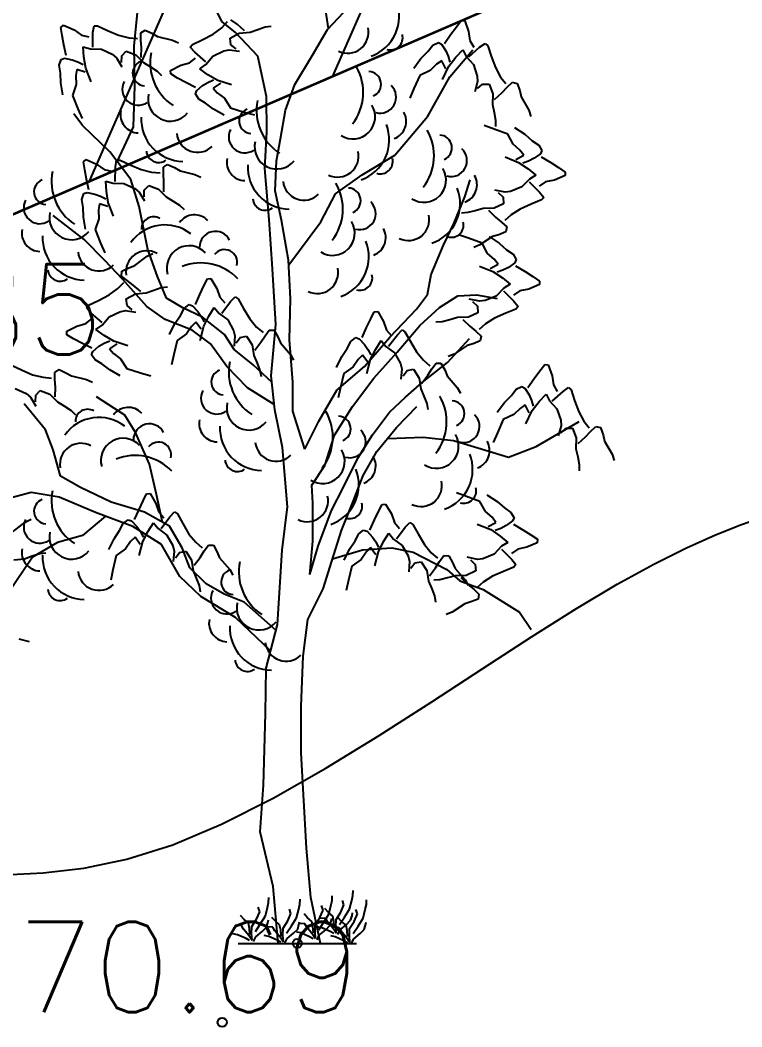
# Model space of a CAD drawing. Extents: x 524954 to 526204, y 9523489 to 9524010.
# Drawn here: x 525715.86 to 525723.84, y 9523615.47 to 9523626.61 of the extents above; entities that cross this region are included whole.
import ezdxf

# ---------------------------------------------------------------- set-up
doc = ezdxf.new("R2010")
doc.units = 0
doc.header["$PDMODE"] = 33
doc.header["$PDSIZE"] = 0.1
doc.linetypes.add('ACAD_ISO12W100', pattern=[21, 12, -3, 0, -3, 0, -3])
for name, color, linetype in [('Arbre', 34, 'ACAD_ISO12W100'), ('Bati', 6, 'Continuous'), ('Bati_H', 1, 'Continuous'), ('Cloture', 7, 'Continuous'), ('CN_01_00', 3, 'Continuous'), ('TopoAlt', 3, 'Continuous'), ('TOPOJIS', 7, 'Continuous')]:
    doc.layers.add(name, color=color, linetype=linetype)
doc.styles.add('Simplex 1.0', font='Simplex.shx', dxfattribs={"width": 0.99, "height": 1})

# ---------------------------------------------------------------- blocks, each defined once
blk = doc.blocks.new('TCPOINT M')
at = {"color": 0}
blk.add_point((0, 0), dxfattribs=at)
at = {"layer": 'TopoAlt', "style": 'Simplex 1.0', "width": 0.99}
blk.add_attdef('ALT', (0.15, 0.15), '', height=1, dxfattribs=at)
blk = doc.blocks.new('v088')
at = {"linetype": 'Continuous'}
for p, q in [((0.345, 10.122), (0.269, 10.614)), ((-1.806, 9.931), (-1.749, 10.491)), ((-0.835, 10.2), (-0.991, 10.52)), ((0.336, 10.112), (0.634, 10.429)), ((-2.616, 10.132), (-2.587, 10.158)), ((-2.587, 10.158), (-2.471, 10.107)), ((-2.261, 10.077), (-2.249, 10.151)), ((-2.249, 10.151), (-2.211, 10.152)), ((-2.211, 10.152), (-2.101, 10.101)), ((-0.836, 10.131), (-0.771, 10.198)), ((-0.683, 10.078), (-0.835, 10.2)), ((-0.666, 10.169), (-0.735, 10.218)), ((-0.583, 10.098), (-0.666, 10.169)), ((-0.438, 10.113), (-0.356, 10.14)), ((-0.356, 10.14), (-0.287, 10.149)), ((1.7, 10.058), (1.762, 10.142)), ((1.762, 10.142), (1.816, 10.212)), ((1.816, 10.212), (1.854, 10.208)), ((1.854, 10.208), (1.896, 10.089)), ((-2.603, 10.046), (-2.616, 10.132)), ((-2.583, 9.943), (-2.603, 10.046)), ((-2.471, 10.107), (-2.388, 10.049)), ((-2.388, 10.049), (-2.306, 10.03)), ((-2.264, 9.917), (-2.261, 10.077)), ((-2.101, 10.101), (-1.977, 10.047)), ((-1.977, 10.047), (-1.862, 10.018)), ((-1.731, 9.995), (-1.73, 10.074)), ((-1.73, 10.074), (-1.685, 10.105)), ((-1.685, 10.105), (-1.608, 10.069)), ((-1.608, 10.069), (-1.547, 10.033)), ((-1.547, 10.033), (-1.382, 9.994)), ((-1.051, 9.998), (-0.931, 10.06)), ((-0.931, 10.06), (-0.836, 10.131)), ((-0.743, 10.015), (-0.642, 10.071)), ((-0.435, 9.816), (-0.683, 10.078)), ((-0.642, 10.071), (-0.523, 10.083)), ((-0.523, 10.083), (-0.438, 10.113)), ((0.168, 9.829), (0.336, 10.112)), ((1.631, 9.958), (1.7, 10.058)), ((1.896, 10.089), (1.912, 9.989)), ((-2.558, 9.824), (-2.583, 9.943)), ((-2.368, 9.919), (-2.288, 9.897)), ((-2.362, 9.808), (-2.368, 9.919)), ((-1.862, 10.018), (-1.769, 10.01)), ((-1.797, 9.483), (-1.806, 9.931)), ((-1.725, 9.911), (-1.731, 9.995)), ((-1.382, 9.994), (-1.316, 9.963)), ((-1.184, 9.915), (-1.161, 9.945)), ((-1.134, 9.859), (-1.184, 9.915)), ((-1.161, 9.945), (-1.051, 9.998)), ((-0.734, 9.943), (-0.743, 10.015)), ((-0.677, 9.896), (-0.734, 9.943)), ((1.446, 9.869), (1.5, 9.939)), ((1.5, 9.939), (1.562, 9.969)), ((1.562, 9.969), (1.596, 9.95)), ((1.596, 9.95), (1.643, 9.877)), ((1.9, 9.808), (2.019, 9.915)), ((1.912, 9.989), (1.954, 9.915)), ((2.019, 9.915), (2.081, 9.958)), ((2.081, 9.958), (2.108, 9.931)), ((2.108, 9.931), (2.146, 9.815)), ((-2.342, 9.683), (-2.362, 9.808)), ((-2.288, 9.897), (-2.168, 9.895)), ((-2.168, 9.895), (-2.047, 9.839)), ((-2.047, 9.839), (-2, 9.799)), ((-1.944, 9.746), (-1.943, 9.82)), ((-1.943, 9.82), (-1.893, 9.873)), ((-1.893, 9.873), (-1.786, 9.83)), ((-1.786, 9.83), (-1.702, 9.745)), ((-1.728, 9.802), (-1.725, 9.911)), ((-1.012, 9.755), (-1.134, 9.859)), ((-1.011, 9.724), (-0.934, 9.816)), ((-0.934, 9.816), (-0.814, 9.874)), ((-0.814, 9.874), (-0.753, 9.886)), ((-0.753, 9.886), (-0.639, 9.87)), ((-0.339, 9.37), (-0.435, 9.816)), ((-0.025, 9.501), (0.168, 9.829)), ((1.369, 9.792), (1.446, 9.869)), ((1.643, 9.877), (1.669, 9.815)), ((1.669, 9.815), (1.689, 9.75)), ((1.677, 9.704), (1.754, 9.804)), ((1.69, 9.587), (1.945, 9.885)), ((1.754, 9.804), (1.831, 9.885)), ((1.831, 9.885), (1.869, 9.812)), ((1.869, 9.812), (1.95, 9.723)), ((2.146, 9.815), (2.193, 9.689)), ((-2.634, 9.715), (-2.614, 9.781)), ((-2.621, 9.629), (-2.634, 9.715)), ((-2.614, 9.781), (-2.576, 9.793)), ((-2.576, 9.793), (-2.492, 9.777)), ((-2.492, 9.777), (-2.428, 9.754)), ((-2.428, 9.754), (-2.368, 9.723)), ((-2, 9.799), (-1.94, 9.7)), ((-1.702, 9.745), (-1.624, 9.699)), ((-1.624, 9.699), (-1.552, 9.652)), ((-1.402, 9.657), (-1.289, 9.715)), ((-1.289, 9.715), (-1.192, 9.743)), ((-1.192, 9.743), (-1.125, 9.794)), ((-1.079, 9.676), (-1.011, 9.724)), ((1.289, 9.685), (1.369, 9.792)), ((1.542, 9.727), (1.473, 9.658)), ((1.6, 9.765), (1.542, 9.727)), ((1.643, 9.677), (1.6, 9.765)), ((1.608, 9.558), (1.677, 9.704)), ((1.95, 9.723), (1.993, 9.596)), ((-2.617, 9.52), (-2.621, 9.629)), ((-2.439, 9.669), (-2.451, 9.601)), ((-2.451, 9.601), (-2.448, 9.503)), ((-2.346, 9.639), (-2.439, 9.669)), ((-2.283, 9.532), (-2.342, 9.683)), ((-1.552, 9.652), (-1.502, 9.604)), ((-1.401, 9.619), (-1.402, 9.657)), ((-1.325, 9.574), (-1.401, 9.619)), ((-0.989, 9.611), (-1.079, 9.676)), ((-0.88, 9.547), (-0.989, 9.611)), ((1.358, 9.604), (1.292, 9.458)), ((1.473, 9.658), (1.358, 9.604)), ((1.444, 9.153), (1.69, 9.587)), ((1.993, 9.596), (1.996, 9.535)), ((2.193, 9.689), (2.25, 9.585)), ((2.25, 9.585), (2.308, 9.512)), ((-2.595, 9.387), (-2.617, 9.52)), ((-2.448, 9.503), (-2.488, 9.382)), ((-1.812, 9.035), (-1.797, 9.483)), ((-1.233, 9.524), (-1.325, 9.574)), ((-1.125, 9.469), (-1.233, 9.524)), ((-1.113, 9.435), (-1.047, 9.49)), ((-1.047, 9.49), (-0.989, 9.525)), ((-0.989, 9.525), (-0.927, 9.553)), ((-0.848, 9.516), (-0.931, 9.463)), ((-0.726, 9.498), (-0.88, 9.547)), ((-0.131, 9.219), (-0.025, 9.501)), ((1.996, 9.535), (1.966, 9.423)), ((1.996, 9.458), (2.05, 9.508)), ((2.05, 9.508), (2.123, 9.508)), ((2.123, 9.508), (2.166, 9.4)), ((2.266, 9.412), (2.323, 9.473)), ((2.323, 9.473), (2.381, 9.527)), ((2.381, 9.527), (2.435, 9.515)), ((2.435, 9.515), (2.462, 9.435)), ((-2.488, 9.382), (-2.427, 9.234)), ((-1.128, 9.398), (-1.113, 9.435)), ((-1.089, 9.341), (-1.128, 9.398)), ((-0.931, 9.463), (-0.885, 9.411)), ((-0.885, 9.411), (-0.807, 9.351)), ((-0.337, 8.979), (-0.339, 9.37)), ((1.292, 9.458), (1.246, 9.35)), ((2.166, 9.4), (2.162, 9.281)), ((2.185, 9.338), (2.266, 9.412)), ((2.462, 9.435), (2.477, 9.365)), ((2.477, 9.365), (2.562, 9.219)), ((-1.014, 9.297), (-1.089, 9.341)), ((-0.927, 9.231), (-1.014, 9.297)), ((-0.807, 9.351), (-0.739, 9.244)), ((2.162, 9.281), (2.181, 9.192)), ((-2.378, 9.048), (-2.474, 9.177)), ((-2.427, 9.234), (-2.38, 9.127)), ((-0.81, 9.165), (-0.927, 9.231)), ((-0.739, 9.244), (-0.586, 9.198)), ((-0.586, 9.198), (-0.473, 9.166)), ((-0.186, 8.901), (-0.131, 9.219)), ((1.08, 8.722), (1.444, 9.153)), ((2.181, 9.192), (2.196, 9.108)), ((2.562, 9.219), (2.585, 9.15)), ((-2.074, 8.756), (-2.378, 9.048)), ((-1.992, 8.647), (-1.812, 9.035)), ((2.18, 9.009), (2.07, 9.048)), ((2.196, 9.108), (2.196, 9.038)), ((2.406, 9.027), (2.519, 8.953)), ((-0.36, 8.574), (-0.337, 8.979)), ((2.33, 8.953), (2.18, 9.009)), ((2.391, 8.841), (2.33, 8.953)), ((2.519, 8.953), (2.601, 8.881)), ((-0.231, 8.658), (-0.186, 8.901)), ((2.465, 8.776), (2.391, 8.841)), ((2.601, 8.881), (2.673, 8.832)), ((2.673, 8.832), (2.708, 8.773)), ((-1.843, 8.45), (-2.074, 8.756)), ((0.718, 8.503), (1.08, 8.722)), ((2.3, 8.701), (2.45, 8.641)), ((2.421, 8.673), (2.507, 8.721)), ((2.507, 8.721), (2.465, 8.776)), ((2.691, 8.737), (2.621, 8.686)), ((2.708, 8.773), (2.691, 8.737)), ((2.701, 8.703), (2.805, 8.64)), ((-2.366, 8.647), (-2.337, 8.672)), ((-2.353, 8.56), (-2.366, 8.647)), ((-2.337, 8.672), (-2.221, 8.621)), ((-2.221, 8.621), (-2.138, 8.563)), ((-2.014, 8.431), (-2.011, 8.592)), ((-2.011, 8.592), (-1.999, 8.665)), ((-1.999, 8.665), (-1.961, 8.666)), ((-1.961, 8.666), (-1.851, 8.615)), ((-1.851, 8.615), (-1.727, 8.562)), ((-1.481, 8.509), (-1.48, 8.588)), ((-1.48, 8.588), (-1.435, 8.619)), ((-1.435, 8.619), (-1.357, 8.583)), ((-1.357, 8.583), (-1.297, 8.547)), ((-0.243, 8.328), (-0.231, 8.658)), ((2.45, 8.641), (2.555, 8.57)), ((2.561, 8.655), (2.497, 8.632)), ((2.621, 8.686), (2.561, 8.655)), ((2.805, 8.64), (2.893, 8.584)), ((2.893, 8.584), (2.966, 8.534)), ((-2.333, 8.457), (-2.353, 8.56)), ((-2.138, 8.563), (-2.056, 8.544)), ((-1.727, 8.562), (-1.612, 8.532)), ((-1.612, 8.532), (-1.519, 8.524)), ((-1.475, 8.425), (-1.481, 8.509)), ((-1.297, 8.547), (-1.132, 8.508)), ((-1.132, 8.508), (-1.066, 8.477)), ((-0.311, 8.009), (-0.36, 8.574)), ((0.424, 8.292), (0.718, 8.503)), ((2.555, 8.57), (2.64, 8.498)), ((2.64, 8.498), (2.57, 8.455)), ((2.964, 8.496), (2.848, 8.446)), ((2.966, 8.534), (2.964, 8.496)), ((-2.308, 8.338), (-2.333, 8.457)), ((-2.118, 8.433), (-2.038, 8.411)), ((-2.112, 8.322), (-2.118, 8.433)), ((-2.038, 8.411), (-1.918, 8.409)), ((-1.918, 8.409), (-1.797, 8.353)), ((-1.75, 8.153), (-1.843, 8.45)), ((-1.693, 8.334), (-1.643, 8.387)), ((-1.643, 8.387), (-1.536, 8.344)), ((-1.478, 8.316), (-1.475, 8.425)), ((1.855, 8.26), (1.913, 8.447)), ((2.487, 8.369), (2.362, 8.319)), ((2.57, 8.455), (2.487, 8.369)), ((2.568, 8.425), (2.683, 8.312)), ((2.749, 8.424), (2.679, 8.378)), ((2.848, 8.446), (2.749, 8.424)), ((-2.384, 8.23), (-2.364, 8.296)), ((-2.364, 8.296), (-2.326, 8.308)), ((-2.326, 8.308), (-2.242, 8.291)), ((-2.242, 8.291), (-2.178, 8.268)), ((-2.178, 8.268), (-2.118, 8.237)), ((-2.092, 8.197), (-2.112, 8.322)), ((-1.797, 8.353), (-1.75, 8.313)), ((-1.75, 8.313), (-1.69, 8.215)), ((-1.694, 8.261), (-1.693, 8.334)), ((-1.536, 8.344), (-1.452, 8.259)), ((-1.452, 8.259), (-1.374, 8.213)), ((-0.174, 8), (-0.243, 8.328)), ((0.262, 7.984), (0.424, 8.292)), ((1.736, 7.971), (1.855, 8.26)), ((2.301, 8.311), (2.188, 8.335)), ((2.225, 8.306), (2.278, 8.256)), ((2.278, 8.256), (2.282, 8.183)), ((2.362, 8.319), (2.301, 8.311)), ((2.683, 8.312), (2.729, 8.254)), ((2.729, 8.254), (2.704, 8.225)), ((-2.371, 8.143), (-2.384, 8.23)), ((-2.367, 8.034), (-2.371, 8.143)), ((-2.189, 8.184), (-2.201, 8.115)), ((-2.096, 8.154), (-2.189, 8.184)), ((-2.033, 8.047), (-2.092, 8.197)), ((-1.653, 7.676), (-1.75, 8.153)), ((-1.374, 8.213), (-1.302, 8.166)), ((-1.302, 8.166), (-1.252, 8.118)), ((2.178, 8.134), (2.058, 8.13)), ((2.282, 8.183), (2.178, 8.134)), ((2.591, 8.179), (2.467, 8.125)), ((2.704, 8.225), (2.591, 8.179)), ((-2.358, 7.786), (-2.7, 8.052)), ((-2.345, 7.902), (-2.367, 8.034)), ((-2.201, 8.115), (-2.198, 8.017)), ((1.888, 8.085), (1.819, 8.08)), ((1.971, 8.105), (1.888, 8.085)), ((2.058, 8.13), (1.971, 8.105)), ((2.117, 8.111), (2.195, 8.035)), ((2.195, 8.035), (2.261, 7.981)), ((2.367, 8.061), (2.298, 7.999)), ((2.467, 8.125), (2.367, 8.061)), ((-2.198, 8.017), (-2.238, 7.897)), ((-0.274, 7.463), (-0.311, 8.009)), ((-0.096, 7.56), (-0.174, 8)), ((-0.093, 7.509), (0.262, 7.984)), ((1.617, 7.726), (1.736, 7.971)), ((2.261, 7.981), (2.318, 7.927)), ((2.318, 7.927), (2.31, 7.872)), ((-2.238, 7.897), (-2.177, 7.749)), ((1.896, 7.802), (1.786, 7.841)), ((2.046, 7.746), (1.896, 7.802)), ((2.163, 7.821), (2.022, 7.727)), ((2.123, 7.82), (2.235, 7.746)), ((2.231, 7.841), (2.163, 7.821)), ((2.31, 7.872), (2.231, 7.841)), ((-2.129, 7.554), (-2.358, 7.786)), ((-2.177, 7.749), (-2.13, 7.641)), ((1.481, 7.4), (1.617, 7.726)), ((2.022, 7.727), (1.955, 7.7)), ((2.107, 7.634), (2.046, 7.746)), ((2.235, 7.746), (2.317, 7.675)), ((-1.797, 7.5), (-1.663, 7.603)), ((-1.663, 7.603), (-1.598, 7.634)), ((-1.547, 7.38), (-1.653, 7.676)), ((2.181, 7.57), (2.107, 7.634)), ((2.317, 7.675), (2.389, 7.625)), ((2.389, 7.625), (2.424, 7.566)), ((-1.932, 7.347), (-2.129, 7.554)), ((-1.94, 7.438), (-1.864, 7.475)), ((-1.864, 7.475), (-1.797, 7.5)), ((-0.075, 7.131), (-0.096, 7.56)), ((2.016, 7.494), (2.166, 7.434)), ((2.137, 7.467), (2.223, 7.514)), ((2.223, 7.514), (2.181, 7.57)), ((2.337, 7.479), (2.277, 7.448)), ((2.407, 7.53), (2.337, 7.479)), ((2.424, 7.566), (2.407, 7.53)), ((2.417, 7.496), (2.521, 7.433)), ((-1.945, 7.383), (-1.94, 7.438)), ((-1.884, 7.333), (-1.945, 7.383)), ((-1.449, 7.14), (-1.547, 7.38)), ((-1.034, 7.275), (-0.994, 7.353)), ((-0.994, 7.353), (-0.955, 7.356)), ((-0.955, 7.356), (-0.891, 7.247)), ((-0.237, 6.848), (-0.274, 7.463)), ((1.442, 7.181), (1.481, 7.4)), ((2.166, 7.434), (2.271, 7.363)), ((2.277, 7.448), (2.213, 7.425)), ((2.271, 7.363), (2.357, 7.292)), ((2.521, 7.433), (2.609, 7.377)), ((2.609, 7.377), (2.682, 7.328)), ((-2.081, 7.175), (-1.985, 7.246)), ((-1.985, 7.246), (-1.92, 7.313)), ((-1.665, 7.048), (-1.932, 7.347)), ((-1.815, 7.284), (-1.884, 7.333)), ((-1.732, 7.213), (-1.815, 7.284)), ((-1.587, 7.228), (-1.505, 7.255)), ((-1.505, 7.255), (-1.436, 7.264)), ((-1.078, 7.18), (-1.034, 7.275)), ((-0.891, 7.247), (-0.858, 7.151)), ((2.286, 7.249), (2.203, 7.162)), ((2.357, 7.292), (2.286, 7.249)), ((2.68, 7.289), (2.564, 7.239)), ((2.682, 7.328), (2.68, 7.289)), ((-2.2, 7.113), (-2.081, 7.175)), ((-1.892, 7.13), (-1.791, 7.186)), ((-1.883, 7.058), (-1.892, 7.13)), ((-1.791, 7.186), (-1.672, 7.198)), ((-1.672, 7.198), (-1.587, 7.228)), ((-1.266, 7.031), (-1.449, 7.14)), ((-1.128, 7.069), (-1.078, 7.18)), ((-0.858, 7.151), (-0.802, 7.088)), ((-0.738, 7.1), (-0.686, 7.153)), ((-0.686, 7.153), (-0.654, 7.131)), ((-0.654, 7.131), (-0.595, 7.025)), ((-0.084, 6.677), (-0.075, 7.131)), ((1.321, 7.017), (1.442, 7.181)), ((1.575, 7.035), (1.778, 7.163)), ((1.778, 7.163), (1.983, 7.174)), ((1.983, 7.174), (2.214, 7.135)), ((2.203, 7.162), (2.079, 7.112)), ((2.284, 7.218), (2.399, 7.105)), ((2.465, 7.218), (2.395, 7.171)), ((2.564, 7.239), (2.465, 7.218)), ((-2.333, 7.03), (-2.31, 7.06)), ((-2.283, 6.974), (-2.333, 7.03)), ((-2.31, 7.06), (-2.2, 7.113)), ((-1.826, 7.011), (-1.883, 7.058)), ((-1.463, 6.903), (-1.665, 7.048)), ((-1.293, 6.947), (-1.253, 7.025)), ((-1.047, 6.93), (-1.266, 7.031)), ((-1.253, 7.025), (-1.198, 7.067)), ((-1.198, 7.067), (-1.16, 7.055)), ((-1.16, 7.055), (-1.101, 6.992)), ((-0.978, 6.941), (-0.918, 7.034)), ((-0.918, 7.034), (-0.866, 6.97)), ((-0.835, 6.972), (-0.738, 7.1)), ((-0.595, 7.025), (-0.526, 6.909)), ((1.356, 6.837), (1.575, 7.035)), ((2.018, 7.104), (1.904, 7.128)), ((1.941, 7.1), (1.994, 7.049)), ((1.994, 7.049), (1.999, 6.976)), ((2.079, 7.112), (2.018, 7.104)), ((2.42, 7.018), (2.307, 6.972)), ((2.399, 7.105), (2.445, 7.047)), ((2.445, 7.047), (2.42, 7.018)), ((-2.342, 6.858), (-2.275, 6.909)), ((-2.161, 6.87), (-2.283, 6.974)), ((-2.161, 6.839), (-2.083, 6.931)), ((-2.083, 6.931), (-1.963, 6.989)), ((-1.963, 6.989), (-1.902, 7.001)), ((-1.902, 7.001), (-1.788, 6.985)), ((-1.354, 6.857), (-1.293, 6.947)), ((-1.101, 6.992), (-1.063, 6.936)), ((-1.063, 6.936), (-1.032, 6.875)), ((-0.806, 6.736), (-1.047, 6.93)), ((-1.035, 6.828), (-0.978, 6.941)), ((-0.866, 6.97), (-0.77, 6.898)), ((-0.526, 6.909), (-0.45, 6.818)), ((0.768, 6.815), (0.813, 6.909)), ((0.813, 6.909), (0.853, 6.987)), ((0.853, 6.987), (0.891, 6.991)), ((0.891, 6.991), (0.955, 6.881)), ((1.023, 6.706), (1.321, 7.017)), ((1.775, 6.923), (1.688, 6.899)), ((1.894, 6.927), (1.775, 6.923)), ((1.999, 6.976), (1.894, 6.927)), ((2.184, 6.918), (2.084, 6.854)), ((2.307, 6.972), (2.184, 6.918)), ((-2.551, 6.772), (-2.439, 6.83)), ((-2.439, 6.83), (-2.342, 6.858)), ((-2.228, 6.791), (-2.161, 6.839)), ((-1.162, 6.785), (-1.463, 6.903)), ((-1.413, 6.737), (-1.354, 6.857)), ((-1.172, 6.826), (-1.227, 6.745)), ((-1.122, 6.874), (-1.172, 6.826)), ((-1.064, 6.795), (-1.122, 6.874)), ((-1.076, 6.671), (-1.035, 6.828)), ((-0.77, 6.898), (-0.705, 6.781)), ((-0.45, 6.818), (-0.379, 6.757)), ((-0.287, 6.281), (-0.237, 6.848)), ((0.719, 6.703), (0.768, 6.815)), ((0.955, 6.881), (0.989, 6.786)), ((1.107, 6.54), (1.356, 6.837)), ((1.604, 6.878), (1.535, 6.874)), ((1.688, 6.899), (1.604, 6.878)), ((1.834, 6.904), (1.912, 6.828)), ((1.912, 6.828), (1.977, 6.774)), ((2.084, 6.854), (2.014, 6.792)), ((-2.55, 6.734), (-2.551, 6.772)), ((-2.475, 6.689), (-2.55, 6.734)), ((-2.383, 6.639), (-2.475, 6.689)), ((-2.138, 6.726), (-2.228, 6.791)), ((-2.029, 6.662), (-2.138, 6.726)), ((-1.227, 6.745), (-1.33, 6.67)), ((-0.96, 6.634), (-1.162, 6.785)), ((-0.697, 6.571), (-0.806, 6.736)), ((-0.705, 6.781), (-0.69, 6.721)), ((-0.69, 6.721), (-0.699, 6.606)), ((-0.675, 6.646), (-0.632, 6.705)), ((-0.632, 6.705), (-0.56, 6.719)), ((-0.56, 6.719), (-0.498, 6.621)), ((-0.402, 6.651), (-0.357, 6.722)), ((-0.357, 6.722), (-0.31, 6.785)), ((-0.31, 6.785), (-0.255, 6.784)), ((-0.255, 6.784), (-0.214, 6.71)), ((-0.214, 6.71), (-0.186, 6.645)), ((0.594, 6.66), (0.649, 6.702)), ((0.649, 6.702), (0.686, 6.689)), ((0.686, 6.689), (0.745, 6.626)), ((0.743, 6.383), (1.023, 6.706)), ((0.989, 6.786), (1.044, 6.722)), ((1.011, 6.606), (1.108, 6.734)), ((1.108, 6.734), (1.161, 6.787)), ((1.161, 6.787), (1.192, 6.766)), ((1.192, 6.766), (1.252, 6.66)), ((1.663, 6.427), (1.906, 6.693)), ((1.977, 6.774), (2.034, 6.72)), ((2.034, 6.72), (2.026, 6.666)), ((-2.274, 6.584), (-2.383, 6.639)), ((-2.262, 6.55), (-2.196, 6.606)), ((-2.196, 6.606), (-2.138, 6.64)), ((-2.138, 6.64), (-2.076, 6.668)), ((-1.998, 6.632), (-2.08, 6.578)), ((-2.08, 6.578), (-2.034, 6.526)), ((-1.875, 6.613), (-2.029, 6.662)), ((-1.33, 6.67), (-1.367, 6.514)), ((-0.78, 6.382), (-0.96, 6.634)), ((-0.498, 6.621), (-0.48, 6.503)), ((-0.468, 6.564), (-0.402, 6.651)), ((-0.186, 6.645), (-0.075, 6.517)), ((-0.049, 6.211), (-0.084, 6.677)), ((0.493, 6.492), (0.554, 6.582)), ((0.554, 6.582), (0.594, 6.66)), ((0.745, 6.626), (0.783, 6.571)), ((0.811, 6.463), (0.868, 6.575)), ((0.868, 6.575), (0.929, 6.669)), ((0.929, 6.669), (0.98, 6.604)), ((0.98, 6.604), (1.076, 6.532)), ((1.252, 6.66), (1.321, 6.544)), ((1.879, 6.614), (1.738, 6.52)), ((1.947, 6.634), (1.879, 6.614)), ((2.026, 6.666), (1.947, 6.634)), ((-2.277, 6.513), (-2.262, 6.55)), ((-2.238, 6.456), (-2.277, 6.513)), ((-2.034, 6.526), (-1.957, 6.466)), ((-1.957, 6.466), (-1.888, 6.359)), ((-1.367, 6.514), (-1.392, 6.4)), ((-0.488, 6.401), (-0.697, 6.571)), ((-0.48, 6.503), (-0.444, 6.419)), ((-0.075, 6.517), (-0.04, 6.453)), ((0.433, 6.371), (0.493, 6.492)), ((0.724, 6.509), (0.675, 6.46)), ((0.782, 6.43), (0.724, 6.509)), ((0.771, 6.306), (0.811, 6.463)), ((0.783, 6.571), (0.814, 6.51)), ((0.846, 6.255), (1.107, 6.54)), ((1.076, 6.532), (1.141, 6.416)), ((1.321, 6.544), (1.397, 6.452)), ((1.738, 6.52), (1.671, 6.493)), ((-3.163, 6.397), (-3.053, 6.346)), ((-2.682, 6.318), (-2.637, 6.35)), ((-2.637, 6.35), (-2.56, 6.314)), ((-2.163, 6.412), (-2.238, 6.456)), ((-2.076, 6.346), (-2.163, 6.412)), ((-1.888, 6.359), (-1.735, 6.313)), ((-0.551, 6.145), (-0.78, 6.382)), ((-0.279, 6.204), (-0.488, 6.401)), ((-0.444, 6.419), (-0.414, 6.339)), ((0.438, 6.122), (0.743, 6.383)), ((0.62, 6.379), (0.516, 6.305)), ((0.675, 6.46), (0.62, 6.379)), ((1.141, 6.416), (1.157, 6.356)), ((1.157, 6.356), (1.147, 6.241)), ((1.215, 6.339), (1.286, 6.353)), ((1.286, 6.353), (1.348, 6.255)), ((1.381, 6.204), (1.663, 6.427)), ((1.397, 6.452), (1.467, 6.391)), ((1.444, 6.285), (1.489, 6.356)), ((1.489, 6.356), (1.536, 6.42)), ((1.536, 6.42), (1.591, 6.419)), ((1.591, 6.419), (1.633, 6.344)), ((2.685, 6.334), (2.739, 6.404)), ((2.739, 6.404), (2.777, 6.4)), ((2.777, 6.4), (2.82, 6.28)), ((-3.053, 6.346), (-2.929, 6.292)), ((-2.929, 6.292), (-2.814, 6.263)), ((-2.814, 6.263), (-2.721, 6.255)), ((-2.683, 6.24), (-2.682, 6.318)), ((-2.677, 6.155), (-2.683, 6.24)), ((-2.56, 6.314), (-2.499, 6.278)), ((-2.499, 6.278), (-2.334, 6.239)), ((-2.334, 6.239), (-2.268, 6.208)), ((-1.959, 6.28), (-2.076, 6.346)), ((-1.735, 6.313), (-1.622, 6.281)), ((-0.414, 6.339), (-0.401, 6.271)), ((-0.248, 5.902), (-0.287, 6.281)), ((0.516, 6.305), (0.479, 6.149)), ((0.61, 5.939), (0.846, 6.255)), ((1.171, 6.28), (1.215, 6.339)), ((1.348, 6.255), (1.367, 6.137)), ((1.378, 6.198), (1.444, 6.285)), ((1.633, 6.344), (1.661, 6.279)), ((1.661, 6.279), (1.771, 6.151)), ((2.554, 6.15), (2.623, 6.25)), ((2.623, 6.25), (2.685, 6.334)), ((2.82, 6.28), (2.835, 6.18)), ((-3.121, 6.14), (-2.999, 6.083)), ((-2.68, 6.046), (-2.677, 6.155)), ((-0.254, 5.961), (-0.551, 6.145)), ((-0.049, 5.888), (-0.049, 6.211)), ((0.479, 6.149), (0.454, 6.035)), ((1.198, 6.044), (1.381, 6.204)), ((1.367, 6.137), (1.402, 6.054)), ((1.771, 6.151), (1.807, 6.088)), ((2.37, 6.061), (2.423, 6.13)), ((2.423, 6.13), (2.485, 6.161)), ((2.485, 6.161), (2.52, 6.142)), ((2.52, 6.142), (2.566, 6.069)), ((2.835, 6.18), (2.877, 6.107)), ((2.943, 6.107), (3.004, 6.15)), ((3.004, 6.15), (3.031, 6.123)), ((-2.999, 6.083), (-2.952, 6.044)), ((-2.952, 6.044), (-2.892, 5.945)), ((-2.896, 5.991), (-2.895, 6.065)), ((-2.895, 6.065), (-2.845, 6.118)), ((-2.845, 6.118), (-2.738, 6.075)), ((-2.738, 6.075), (-2.654, 5.99)), ((-1.907, 5.843), (-2.222, 6.048)), ((0.24, 5.776), (0.438, 6.122)), ((1.021, 5.879), (1.198, 6.044)), ((1.402, 6.054), (1.433, 5.974)), ((2.293, 5.984), (2.37, 6.061)), ((2.566, 6.069), (2.593, 6.007)), ((2.677, 5.996), (2.754, 6.077)), ((2.754, 6.077), (2.793, 6.004)), ((2.823, 6), (2.943, 6.107)), ((3.031, 6.123), (3.07, 6.007)), ((-2.787, 5.681), (-3.023, 5.969)), ((-2.654, 5.99), (-2.576, 5.943)), ((-2.576, 5.943), (-2.504, 5.896)), ((0.411, 5.624), (0.61, 5.939)), ((1.1, 5.706), (1.325, 5.941)), ((1.433, 5.974), (1.446, 5.906)), ((2.212, 5.877), (2.293, 5.984)), ((2.466, 5.919), (2.396, 5.85)), ((2.523, 5.957), (2.466, 5.919)), ((2.566, 5.869), (2.523, 5.957)), ((2.593, 6.007), (2.612, 5.942)), ((2.6, 5.896), (2.677, 5.996)), ((2.793, 6.004), (2.873, 5.915)), ((2.873, 5.915), (2.916, 5.788)), ((3.07, 6.007), (3.116, 5.88)), ((-2.504, 5.896), (-2.454, 5.849)), ((-1.791, 5.652), (-1.907, 5.843)), ((-0.165, 5.487), (-0.248, 5.902)), ((0.085, 5.468), (-0.049, 5.888)), ((0.834, 5.626), (1.021, 5.879)), ((2.281, 5.796), (2.216, 5.65)), ((2.396, 5.85), (2.281, 5.796)), ((2.531, 5.75), (2.6, 5.896)), ((3.116, 5.88), (3.173, 5.777)), ((-2.701, 5.459), (-2.787, 5.681)), ((0.085, 5.468), (0.24, 5.776)), ((0.881, 5.441), (1.1, 5.706)), ((2.646, 5.496), (3.119, 5.774)), ((2.92, 5.727), (2.889, 5.615)), ((2.916, 5.788), (2.92, 5.727)), ((2.92, 5.65), (2.973, 5.7)), ((2.973, 5.7), (3.047, 5.7)), ((3.047, 5.7), (3.089, 5.592)), ((3.173, 5.777), (3.231, 5.703)), ((3.247, 5.665), (3.304, 5.719)), ((3.304, 5.719), (3.358, 5.707)), ((3.358, 5.707), (3.385, 5.627)), ((-1.635, 5.301), (-1.791, 5.652)), ((0.306, 5.286), (0.411, 5.624)), ((0.671, 5.368), (0.834, 5.626)), ((1.001, 5.586), (1.394, 5.601)), ((1.394, 5.601), (1.731, 5.564)), ((2.216, 5.65), (2.169, 5.542)), ((3.089, 5.592), (3.085, 5.473)), ((3.108, 5.53), (3.189, 5.603)), ((3.189, 5.603), (3.247, 5.665)), ((3.385, 5.627), (3.4, 5.557)), ((-2.621, 5.169), (-2.701, 5.459)), ((-0.107, 4.829), (-0.165, 5.487)), ((1.731, 5.564), (2, 5.483)), ((2, 5.483), (2.338, 5.378)), ((2.338, 5.378), (2.646, 5.496)), ((3.085, 5.473), (3.104, 5.384)), ((3.4, 5.557), (3.485, 5.411)), ((0.51, 5.041), (0.671, 5.368)), ((0.731, 5.176), (0.881, 5.441)), ((3.104, 5.384), (3.12, 5.3)), ((3.485, 5.411), (3.508, 5.342)), ((-1.559, 4.967), (-1.635, 5.301)), ((0.161, 5.071), (0.306, 5.286)), ((3.12, 5.3), (3.12, 5.23)), ((-2.4, 5.043), (-2.621, 5.169)), ((0.619, 4.888), (0.731, 5.176)), ((-2.061, 4.882), (-2.4, 5.043)), ((0.172, 4.872), (0.161, 5.071)), ((0.379, 4.79), (0.51, 5.041)), ((-2.946, 4.988), (-3.206, 4.92)), ((-2.634, 4.938), (-2.946, 4.988)), ((-2.233, 4.766), (-2.634, 4.938)), ((-1.707, 4.895), (-1.667, 4.973)), ((-1.667, 4.973), (-1.628, 4.976)), ((-1.628, 4.976), (-1.564, 4.867)), ((-1.492, 4.659), (-1.559, 4.967)), ((1.872, 4.946), (1.762, 4.985)), ((2.022, 4.89), (1.872, 4.946)), ((2.099, 4.964), (2.211, 4.89)), ((-1.692, 4.771), (-2.061, 4.882)), ((-1.801, 4.689), (-1.751, 4.8)), ((-1.751, 4.8), (-1.707, 4.895)), ((-1.564, 4.867), (-1.531, 4.771)), ((-0.166, 4.349), (-0.107, 4.829)), ((0.174, 4.45), (0.172, 4.872)), ((0.231, 4.395), (0.379, 4.79)), ((0.489, 4.568), (0.619, 4.888)), ((0.899, 4.779), (0.939, 4.857)), ((0.939, 4.857), (0.978, 4.861)), ((0.978, 4.861), (1.042, 4.751)), ((2.083, 4.778), (2.022, 4.89)), ((2.211, 4.89), (2.293, 4.818)), ((2.293, 4.818), (2.365, 4.769)), ((-3.01, 4.66), (-2.944, 4.692)), ((-2.123, 4.725), (-2.377, 4.514)), ((-1.819, 4.613), (-2.233, 4.766)), ((-1.926, 4.645), (-1.871, 4.687)), ((-1.871, 4.687), (-1.833, 4.675)), ((-1.415, 4.615), (-1.692, 4.771)), ((-1.531, 4.771), (-1.475, 4.707)), ((-1.508, 4.592), (-1.411, 4.72)), ((-1.411, 4.72), (-1.359, 4.773)), ((-1.359, 4.773), (-1.327, 4.751)), ((-1.327, 4.751), (-1.268, 4.645)), ((0.805, 4.573), (0.855, 4.685)), ((0.855, 4.685), (0.899, 4.779)), ((1.042, 4.751), (1.075, 4.656)), ((2.157, 4.714), (2.083, 4.778)), ((2.199, 4.658), (2.157, 4.714)), ((2.365, 4.769), (2.4, 4.71)), ((2.4, 4.71), (2.383, 4.674)), ((-3.143, 4.557), (-3.01, 4.66)), ((-2.027, 4.477), (-1.966, 4.567)), ((-1.966, 4.567), (-1.926, 4.645)), ((-1.833, 4.675), (-1.774, 4.612)), ((-1.504, 4.415), (-1.819, 4.613)), ((-1.774, 4.612), (-1.736, 4.556)), ((-1.651, 4.561), (-1.591, 4.654)), ((-1.591, 4.654), (-1.539, 4.59)), ((-1.539, 4.59), (-1.443, 4.518)), ((-1.273, 4.376), (-1.415, 4.615)), ((-1.268, 4.645), (-1.199, 4.529)), ((0.384, 4.23), (0.489, 4.568)), ((0.68, 4.53), (0.735, 4.572)), ((0.735, 4.572), (0.773, 4.559)), ((1.075, 4.656), (1.131, 4.592)), ((1.098, 4.476), (1.195, 4.604)), ((1.195, 4.604), (1.247, 4.657)), ((1.247, 4.657), (1.279, 4.636)), ((1.279, 4.636), (1.338, 4.53)), ((1.992, 4.638), (2.142, 4.578)), ((2.113, 4.611), (2.199, 4.658)), ((2.142, 4.578), (2.247, 4.507)), ((2.253, 4.592), (2.189, 4.569)), ((2.313, 4.623), (2.253, 4.592)), ((2.383, 4.674), (2.313, 4.623)), ((2.393, 4.64), (2.497, 4.577)), ((2.497, 4.577), (2.585, 4.521)), ((-2.377, 4.514), (-2.655, 4.434)), ((-2.086, 4.357), (-2.027, 4.477)), ((-1.795, 4.494), (-1.845, 4.445)), ((-1.737, 4.415), (-1.795, 4.494)), ((-1.736, 4.556), (-1.705, 4.495)), ((-1.708, 4.448), (-1.651, 4.561)), ((-1.443, 4.518), (-1.378, 4.401)), ((-1.199, 4.529), (-1.123, 4.438)), ((0.64, 4.452), (0.68, 4.53)), ((0.773, 4.559), (0.832, 4.496)), ((0.832, 4.496), (0.87, 4.441)), ((0.955, 4.445), (1.015, 4.539)), ((1.015, 4.539), (1.067, 4.474)), ((1.067, 4.474), (1.163, 4.402)), ((1.338, 4.53), (1.407, 4.414)), ((2.247, 4.507), (2.332, 4.436)), ((2.585, 4.521), (2.658, 4.472)), ((2.658, 4.472), (2.656, 4.433)), ((-2.655, 4.434), (-2.931, 4.273)), ((-1.9, 4.365), (-2.003, 4.29)), ((-1.845, 4.445), (-1.9, 4.365)), ((-1.749, 4.291), (-1.708, 4.448)), ((-1.298, 4.058), (-1.504, 4.415)), ((-1.378, 4.401), (-1.363, 4.341)), ((-1.188, 4.154), (-1.273, 4.376)), ((-1.123, 4.438), (-1.052, 4.377)), ((-1.03, 4.342), (-0.984, 4.405)), ((-0.984, 4.405), (-0.928, 4.404)), ((-0.928, 4.404), (-0.887, 4.33)), ((-0.217, 3.527), (-0.166, 4.349)), ((0.138, 4.082), (0.174, 4.45)), ((0.138, 4.082), (0.231, 4.395)), ((0.391, 4.253), (0.724, 4.355)), ((0.52, 4.241), (0.579, 4.362)), ((0.579, 4.362), (0.64, 4.452)), ((0.724, 4.355), (1.047, 4.375)), ((0.811, 4.379), (0.761, 4.33)), ((0.869, 4.3), (0.811, 4.379)), ((0.87, 4.441), (0.901, 4.38)), ((0.898, 4.333), (0.955, 4.445)), ((1.047, 4.375), (1.284, 4.33)), ((1.163, 4.402), (1.228, 4.286)), ((1.407, 4.414), (1.483, 4.322)), ((2.262, 4.393), (2.179, 4.306)), ((2.26, 4.362), (2.375, 4.249)), ((2.332, 4.436), (2.262, 4.393)), ((2.441, 4.361), (2.371, 4.315)), ((2.54, 4.383), (2.441, 4.361)), ((2.656, 4.433), (2.54, 4.383)), ((-2.931, 4.273), (-3.209, 3.863)), ((-3.137, 4.244), (-3.019, 4.255)), ((-3.019, 4.255), (-2.933, 4.286)), ((-2.933, 4.286), (-2.851, 4.312)), ((-2.851, 4.312), (-2.783, 4.321)), ((-2.003, 4.29), (-2.04, 4.134)), ((-1.363, 4.341), (-1.372, 4.226)), ((-1.349, 4.266), (-1.305, 4.325)), ((-1.305, 4.325), (-1.233, 4.338)), ((-1.233, 4.338), (-1.171, 4.241)), ((-1.171, 4.241), (-1.153, 4.123)), ((-1.141, 4.184), (-1.075, 4.271)), ((-1.075, 4.271), (-1.03, 4.342)), ((-0.887, 4.33), (-0.859, 4.265)), ((-0.859, 4.265), (-0.748, 4.137)), ((0.706, 4.249), (0.603, 4.175)), ((0.761, 4.33), (0.706, 4.249)), ((0.857, 4.176), (0.898, 4.333)), ((1.228, 4.286), (1.243, 4.226)), ((1.284, 4.33), (1.655, 4.138)), ((1.483, 4.322), (1.554, 4.261)), ((1.576, 4.226), (1.623, 4.29)), ((1.623, 4.29), (1.678, 4.289)), ((1.678, 4.289), (1.719, 4.214)), ((1.994, 4.248), (1.88, 4.272)), ((1.917, 4.244), (1.97, 4.193)), ((2.055, 4.256), (1.994, 4.248)), ((2.179, 4.306), (2.055, 4.256)), ((2.375, 4.249), (2.421, 4.191)), ((-2.04, 4.134), (-2.065, 4.02)), ((-1.01, 3.977), (-1.188, 4.154)), ((-1.153, 4.123), (-1.118, 4.039)), ((-0.748, 4.137), (-0.713, 4.073)), ((0.285, 3.923), (0.384, 4.23)), ((0.603, 4.175), (0.566, 4.019)), ((1.243, 4.226), (1.234, 4.11)), ((1.258, 4.15), (1.301, 4.209)), ((1.301, 4.209), (1.373, 4.223)), ((1.373, 4.223), (1.435, 4.125)), ((1.435, 4.125), (1.453, 4.007)), ((1.465, 4.068), (1.531, 4.155)), ((1.531, 4.155), (1.576, 4.226)), ((1.655, 4.138), (1.8, 4.011)), ((1.719, 4.214), (1.747, 4.149)), ((1.747, 4.149), (1.858, 4.021)), ((1.97, 4.193), (1.975, 4.12)), ((2.396, 4.162), (2.283, 4.116)), ((2.421, 4.191), (2.396, 4.162)), ((-1.069, 3.839), (-1.298, 4.058)), ((-1.118, 4.039), (-1.087, 3.959)), ((0.566, 4.019), (0.541, 3.904)), ((1.58, 4.022), (1.511, 4.017)), ((1.664, 4.043), (1.58, 4.022)), ((1.751, 4.067), (1.664, 4.043)), ((1.87, 4.071), (1.751, 4.067)), ((1.8, 4.011), (2.057, 3.917)), ((1.81, 4.048), (1.888, 3.972)), ((1.858, 4.021), (1.893, 3.958)), ((1.975, 4.12), (1.87, 4.071)), ((2.16, 4.062), (2.059, 3.998)), ((2.283, 4.116), (2.16, 4.062)), ((-1.087, 3.959), (-1.074, 3.891)), ((-0.808, 3.863), (-1.01, 3.977)), ((0.118, 3.584), (0.285, 3.923)), ((1.453, 4.007), (1.488, 3.924)), ((1.488, 3.924), (1.519, 3.844)), ((1.888, 3.972), (1.953, 3.918)), ((1.953, 3.918), (2.01, 3.864)), ((2.059, 3.998), (1.99, 3.936)), ((2.057, 3.917), (2.461, 3.664)), ((-0.685, 3.605), (-1.069, 3.839)), ((-0.589, 3.774), (-0.808, 3.863)), ((1.519, 3.844), (1.532, 3.776)), ((2.002, 3.81), (1.923, 3.778)), ((2.01, 3.864), (2.002, 3.81)), ((-0.234, 3.461), (-0.589, 3.774)), ((1.855, 3.758), (1.714, 3.664)), ((1.923, 3.778), (1.855, 3.758)), ((-0.294, 3.234), (-0.685, 3.605)), ((0.064, 3.179), (0.118, 3.584)), ((1.714, 3.664), (1.647, 3.637)), ((2.461, 3.664), (2.589, 3.474)), ((-0.344, 3.046), (-0.217, 3.527)), ((-3.081, 3.37), (-2.968, 3.339)), ((0.045, 2.625), (0.064, 3.179)), ((-0.352, 2.542), (-0.344, 3.046)), ((0.043, 2.109), (0.045, 2.625)), ((-0.373, 1.752), (-0.352, 2.542)), ((0.102, 1.053), (0.043, 2.109)), ((-0.412, 1.235), (-0.373, 1.752)), ((-0.268, 0.628), (-0.412, 1.235)), ((0.151, 0.506), (0.102, 1.053)), ((-0.213, 0), (-0.268, 0.628)), ((0.615, 0.531), (0.618, 0.584)), ((-0.329, 0.397), (-0.317, 0.454)), ((-0.317, 0.454), (-0.315, 0.507)), ((0.029, 0.435), (0.031, 0.488)), ((0.256, 0), (0.151, 0.506)), ((0.373, 0.416), (0.385, 0.474)), ((0.385, 0.474), (0.387, 0.526)), ((0.517, 0.426), (0.5, 0.476)), ((0.579, 0.38), (0.603, 0.474)), ((0.603, 0.474), (0.615, 0.531)), ((0.765, 0.43), (0.767, 0.483)), ((-0.452, 0.267), (-0.416, 0.349)), ((-0.416, 0.349), (-0.433, 0.399)), ((-0.353, 0.303), (-0.329, 0.397)), ((-0.07, 0.329), (-0.087, 0.38)), ((-0.007, 0.284), (0.017, 0.377)), ((0.017, 0.377), (0.029, 0.435)), ((0.25, 0.286), (0.286, 0.368)), ((0.286, 0.368), (0.269, 0.418)), ((0.346, 0.341), (0.305, 0.385)), ((0.392, 0.301), (0.346, 0.341)), ((0.349, 0.322), (0.373, 0.416)), ((0.43, 0.264), (0.481, 0.344)), ((0.481, 0.344), (0.517, 0.426)), ((0.524, 0.291), (0.579, 0.38)), ((0.606, 0.303), (0.613, 0.337)), ((0.666, 0.325), (0.649, 0.375)), ((0.728, 0.279), (0.752, 0.373)), ((0.752, 0.373), (0.765, 0.43)), ((-0.587, 0.264), (-0.627, 0.308)), ((-0.541, 0.224), (-0.587, 0.264)), ((-0.529, 0.166), (-0.541, 0.224)), ((-0.502, 0.188), (-0.452, 0.267)), ((-0.409, 0.214), (-0.353, 0.303)), ((-0.341, 0.178), (-0.327, 0.226)), ((-0.327, 0.226), (-0.32, 0.26)), ((-0.24, 0.245), (-0.281, 0.288)), ((-0.195, 0.204), (-0.24, 0.245)), ((-0.156, 0.168), (-0.106, 0.248)), ((-0.106, 0.248), (-0.07, 0.329)), ((-0.063, 0.195), (-0.007, 0.284)), ((0.019, 0.207), (0.026, 0.24)), ((0.115, 0.284), (0.075, 0.327)), ((0.161, 0.243), (0.115, 0.284)), ((0.173, 0.185), (0.161, 0.243)), ((0.2, 0.207), (0.25, 0.286)), ((0.238, 0.151), (0.293, 0.233)), ((0.315, 0.274), (0.25, 0.279)), ((0.293, 0.233), (0.349, 0.322)), ((0.337, 0.236), (0.315, 0.274)), ((0.397, 0.163), (0.337, 0.236)), ((0.361, 0.197), (0.375, 0.245)), ((0.375, 0.245), (0.382, 0.279)), ((0.404, 0.243), (0.392, 0.301)), ((0.409, 0.175), (0.404, 0.243)), ((0.428, 0.183), (0.43, 0.264)), ((0.495, 0.24), (0.454, 0.284)), ((0.469, 0.209), (0.524, 0.291)), ((0.541, 0.2), (0.495, 0.24)), ((0.546, 0.209), (0.591, 0.255)), ((0.579, 0.163), (0.63, 0.243)), ((0.591, 0.255), (0.606, 0.303)), ((0.63, 0.243), (0.666, 0.325)), ((0.673, 0.19), (0.728, 0.279)), ((0.755, 0.202), (0.762, 0.236)), ((-0.618, 0.197), (-0.683, 0.202)), ((-0.596, 0.159), (-0.618, 0.197)), ((-0.536, 0.087), (-0.596, 0.159)), ((-0.524, 0.099), (-0.529, 0.166)), ((-0.505, 0.106), (-0.502, 0.188)), ((-0.464, 0.132), (-0.409, 0.214)), ((-0.459, 0.072), (-0.387, 0.132)), ((-0.387, 0.132), (-0.341, 0.178)), ((-0.272, 0.178), (-0.337, 0.183)), ((-0.25, 0.139), (-0.272, 0.178)), ((-0.19, 0.067), (-0.25, 0.139)), ((-0.183, 0.147), (-0.195, 0.204)), ((-0.178, 0.079), (-0.183, 0.147)), ((-0.159, 0.087), (-0.156, 0.168)), ((-0.118, 0.113), (-0.063, 0.195)), ((-0.113, 0.053), (-0.041, 0.113)), ((-0.041, 0.113), (0.005, 0.159)), ((0.041, 0.115), (-0.01, 0.125)), ((0.005, 0.159), (0.019, 0.207)), ((0.084, 0.216), (0.019, 0.221)), ((0.135, 0.072), (0.041, 0.115)), ((0.106, 0.178), (0.084, 0.216)), ((0.166, 0.106), (0.106, 0.178)), ((0.178, 0.118), (0.173, 0.185)), ((0.197, 0.125), (0.2, 0.207)), ((0.202, 0.055), (0.197, 0.125)), ((0.272, 0.173), (0.221, 0.183)), ((0.243, 0.091), (0.315, 0.151)), ((0.365, 0.13), (0.272, 0.173)), ((0.315, 0.151), (0.361, 0.197)), ((0.406, 0.108), (0.365, 0.13)), ((0.433, 0.108), (0.397, 0.163)), ((0.464, 0.173), (0.399, 0.178)), ((0.433, 0.113), (0.428, 0.183)), ((0.45, 0.099), (0.474, 0.149)), ((0.486, 0.135), (0.464, 0.173)), ((0.474, 0.149), (0.546, 0.209)), ((0.546, 0.063), (0.486, 0.135)), ((0.553, 0.142), (0.541, 0.2)), ((0.558, 0.075), (0.553, 0.142)), ((0.577, 0.082), (0.579, 0.163)), ((0.618, 0.108), (0.673, 0.19)), ((0.695, 0.108), (0.74, 0.154)), ((0.74, 0.154), (0.755, 0.202)), ((-0.661, 0.096), (-0.712, 0.106)), ((-0.567, 0.053), (-0.661, 0.096)), ((-0.654, 0), (0.654, 0)), ((-0.527, 0.031), (-0.567, 0.053)), ((-0.5, 0.031), (-0.536, 0.087)), ((-0.5, 0.036), (-0.505, 0.106)), ((-0.483, 0.022), (-0.459, 0.072)), ((-0.315, 0.077), (-0.365, 0.087)), ((-0.221, 0.034), (-0.315, 0.077)), ((-0.18, 0.012), (-0.221, 0.034)), ((-0.154, 0.012), (-0.19, 0.067)), ((-0.154, 0.017), (-0.159, 0.087)), ((-0.137, 0.002), (-0.113, 0.053)), ((0.175, 0.05), (0.135, 0.072)), ((0.202, 0.05), (0.166, 0.106)), ((0.219, 0.041), (0.243, 0.091)), ((0.421, 0.072), (0.37, 0.082)), ((0.514, 0.029), (0.421, 0.072)), ((0.555, 0.007), (0.514, 0.029)), ((0.582, 0.007), (0.546, 0.063)), ((0.582, 0.012), (0.577, 0.082)), ((0.599, -0.002), (0.623, 0.048)), ((0.623, 0.048), (0.695, 0.108))]:
    blk.add_line(p, q, dxfattribs=at)
for centre, major_axis, start_param, end_param in [((0.662, 10.258), (-0.33, 0.33), 2.69514, 4.302022), ((0.557, 10.08), (0.164, 0.164), 3.478918, 5.717341), ((1.031, 10.021), (0.0964, 0.0964), 3.62262, 5.745019), ((-1.063, 9.743), (0.4, 0.4), 2.158504, 3.344219), ((-1.682, 9.628), (-0.099, 0.099), -0.421529, 2.292047), ((0.165, 9.415), (0.4, 0.4), 4.836335, 6.022049), ((0.788, 9.505), (-0.099, 0.099), 2.746913, 5.46049), ((-1.76, 9.451), (-0.125, 0.125), 0.293965, 2.957824), ((0.918, 9.363), (0.125, 0.125), 3.651933, 6.315792), ((-1.405, 9.343), (0.174, 0.174), 2.133893, 4.816631), ((0.115, 9.214), (-0.4, 0.4), 0.587708, 1.773422), ((0.617, 9.147), (-0.174, 0.174), 1.793126, 4.475865), ((-1.753, 9.172), (-0.145, 0.145), 0.590553, 2.325666), ((-1.26, 9.119), (0.33, 0.33), 2.307735, 3.914618), ((-0.504, 9.099), (0.099, 0.099), 1.149268, 3.862844), ((1.001, 9.096), (-0.145, 0.145), 2.713295, 4.448408), ((0.552, 8.888), (-0.33, 0.33), 2.69514, 4.302022), ((-1.104, 8.984), (0.164, 0.164), 2.463212, 4.701636), ((-0.582, 8.923), (0.125, 0.125), 1.864761, 4.52862), ((0.949, 8.713), (-0.4, 0.4), 3.265538, 4.451253), ((1.572, 8.803), (0.099, 0.099), 4.31771, 7.031286), ((-0.227, 8.814), (0.174, 0.174), 2.133893, 4.816631), ((-1.534, 8.776), (0.0964, 0.0964), 2.435534, 4.557933), ((0.447, 8.71), (-0.164, 0.164), 1.908121, 4.146545), ((1.702, 8.661), (0.125, 0.125), 3.651933, 6.315792), ((-0.575, 8.644), (0.145, 0.145), 2.161349, 3.896462), ((-0.082, 8.59), (0.33, 0.33), 2.307735, 3.914618), ((0.921, 8.65), (0.0964, 0.0964), 3.62262, 5.745019), ((-2.155, 8.43), (0.4, 0.4), 2.158504, 3.344219), ((1.401, 8.445), (0.174, 0.174), 3.363922, 6.046661), ((1.785, 8.394), (-0.145, 0.145), 2.713295, 4.448408), ((-2.774, 8.316), (-0.099, 0.099), -0.421529, 2.292047), ((0.074, 8.455), (0.164, 0.164), 2.463212, 4.701636), ((-0.061, 8.127), (-0.4, 0.4), 3.265538, 4.451253), ((0.562, 8.217), (0.099, 0.099), 4.31771, 7.031286), ((1.336, 8.186), (-0.33, 0.33), 2.69514, 4.302022), ((-2.851, 8.139), (-0.125, 0.125), 0.293965, 2.957824), ((-0.356, 8.247), (0.0964, 0.0964), 2.435534, 4.557933), ((0.692, 8.074), (-0.125, 0.125), 2.081137, 4.744996), ((-2.497, 8.031), (0.174, 0.174), 2.133893, 4.816631), ((-1.589, 7.903), (0.0964, 0.0964), 0.254619, 2.377018), ((-1.138, 7.855), (-0.145, 0.145), 4.692823, 6.427936), ((1.23, 8.008), (0.164, 0.164), 3.478918, 5.717341), ((-1.464, 7.482), (0.33, 0.33), 0.12682, 1.733702), ((0.391, 7.858), (0.174, 0.174), 3.363922, 6.046661), ((0.775, 7.808), (-0.145, 0.145), 2.713295, 4.448408), ((1.705, 7.948), (-0.0964, 0.0964), 2.051824, 4.174223), ((-2.844, 7.86), (-0.145, 0.145), 0.590553, 2.325666), ((-2.352, 7.806), (0.33, 0.33), 2.307735, 3.914618), ((-0.906, 7.701), (0.125, 0.125), 5.967031, 8.63089), ((-1.198, 7.473), (-0.174, 0.174), 4.665366, 7.348105), ((-0.805, 7.536), (-0.099, 0.099), 3.680741, 6.394318), ((0.326, 7.599), (0.33, 0.33), 4.265936, 5.872819), ((-2.195, 7.672), (0.164, 0.164), 2.463212, 4.701636), ((-1.664, 7.431), (-0.164, 0.164), -1.288499, 0.949924), ((-1.066, 6.963), (-0.4, 0.4), 4.689978, 5.875693), ((0.221, 7.421), (0.164, 0.164), 3.478918, 5.717341), ((-2.625, 7.463), (0.0964, 0.0964), 2.435534, 4.557933), ((0.695, 7.362), (-0.0964, 0.0964), 2.051824, 4.174223), ((-0.193, 6.324), (-0.4, 0.4), 0.587708, 1.773422), ((-0.812, 6.21), (-0.099, 0.099), -0.421529, 2.292047), ((-0.89, 6.033), (0.125, 0.125), 1.864761, 4.52862), ((1.088, 5.771), (-0.4, 0.4), 3.265538, 4.451253), ((-2.32, 5.773), (0.0964, 0.0964), 0.254619, 2.377018), ((-1.869, 5.725), (0.145, 0.145), 6.263619, 7.998733), ((-0.535, 5.925), (0.174, 0.174), 2.133893, 4.816631), ((1.711, 5.861), (0.099, 0.099), 4.31771, 7.031286), ((-2.195, 5.352), (0.33, 0.33), 0.12682, 1.733702), ((-0.882, 5.754), (-0.145, 0.145), 0.590553, 2.325666), ((-0.172, 5.602), (0.4, 0.4), 4.836335, 6.022049), ((0.452, 5.692), (0.099, 0.099), 4.31771, 7.031286), ((1.841, 5.718), (-0.125, 0.125), 2.081137, 4.744996), ((-1.637, 5.571), (-0.125, 0.125), 4.396235, 7.060094), ((-0.39, 5.7), (0.33, 0.33), 2.307735, 3.914618), ((-1.928, 5.343), (0.174, 0.174), 6.236163, 8.918901), ((0.582, 5.55), (0.125, 0.125), 3.651933, 6.315792), ((1.54, 5.502), (0.174, 0.174), 3.363922, 6.046661), ((-2.395, 5.301), (-0.164, 0.164), -1.288499, 0.949924), ((-1.536, 5.406), (0.099, 0.099), 5.251538, 7.965114), ((-0.234, 5.566), (-0.164, 0.164), 0.892416, 3.130839), ((0.28, 5.334), (0.174, 0.174), 3.363922, 6.046661), ((1.924, 5.452), (-0.145, 0.145), 2.713295, 4.448408), ((-1.797, 4.833), (0.4, 0.4), 6.260774, 7.446489), ((0.664, 5.283), (-0.145, 0.145), 2.713295, 4.448408), ((1.475, 5.243), (0.33, 0.33), 4.265936, 5.872819), ((-0.663, 5.357), (0.0964, 0.0964), 2.435534, 4.557933), ((0.215, 5.075), (-0.33, 0.33), 2.69514, 4.302022), ((1.37, 5.065), (-0.164, 0.164), 1.908121, 4.146545), ((1.844, 5.006), (-0.0964, 0.0964), 2.051824, 4.174223), ((-2.774, 4.781), (-0.099, 0.099), -0.421529, 2.292047), ((-2.155, 4.896), (-0.4, 0.4), 0.587708, 1.773422), ((0.11, 4.897), (-0.164, 0.164), 1.908121, 4.146545), ((0.584, 4.837), (0.0964, 0.0964), 3.62262, 5.745019), ((-2.851, 4.605), (-0.125, 0.125), 0.293965, 2.957824), ((-2.497, 4.497), (0.174, 0.174), 2.133893, 4.816631), ((-2.844, 4.326), (-0.145, 0.145), 0.590553, 2.325666), ((-2.352, 4.272), (0.33, 0.33), 2.307735, 3.914618), ((-0.702, 3.998), (0.099, 0.099), 1.149268, 3.862844), ((-0.082, 4.112), (0.4, 0.4), 2.158504, 3.344219), ((-2.195, 4.138), (0.164, 0.164), 2.463212, 4.701636), ((-2.625, 3.929), (0.0964, 0.0964), 2.435534, 4.557933), ((-0.779, 3.821), (0.125, 0.125), 1.864761, 4.52862), ((-0.424, 3.713), (0.174, 0.174), 2.133893, 4.816631), ((-0.772, 3.542), (-0.145, 0.145), 0.590553, 2.325666), ((-0.28, 3.489), (0.33, 0.33), 2.307735, 3.914618), ((-0.123, 3.354), (0.164, 0.164), 2.463212, 4.701636), ((-0.553, 3.145), (0.0964, 0.0964), 2.435534, 4.557933)]:
    blk.add_ellipse(centre, major_axis=major_axis, ratio=1, start_param=start_param, end_param=end_param, dxfattribs=at)

msp = doc.modelspace()

# ---------------------------------------------------------------- hatches: boundary and pattern name
at = {"layer": 'Bati_H'}
h = msp.add_hatch(dxfattribs=at)
h.set_pattern_fill('_U', color=256, scale=2, angle=66.3561, style=0, pattern_type=0)
h.set_pattern_definition([(66.356060545, (0, 0), (-1.8321108744, 0.80210332498), [])])
h.paths.add_polyline_path([(525698.434, 9523617.53), (525712.065, 9523622.86), (525723.817, 9523627.935), (525721.955, 9523632.56), (525715.059, 9523629.985), (525712.202, 9523636.291), (525683.984, 9523625.392), (525684.985, 9523622.267), (525694.686, 9523625.975), (525696.743, 9523621.88), (525696.734, 9523621.877)])

# ---------------------------------------------------------------- linework, layer by layer
at = {"layer": 'Bati', "flags": 128}
msp.add_lwpolyline([(525698.434, 9523617.53), (525712.065, 9523622.86), (525723.817, 9523627.935), (525721.955, 9523632.56), (525715.059, 9523629.985), (525712.202, 9523636.291), (525683.984, 9523625.392), (525684.985, 9523622.267), (525694.686, 9523625.975), (525696.743, 9523621.88), (525696.734, 9523621.877)], close=True, dxfattribs=at)
at = {"layer": 'Cloture'}
msp.add_line((525723.817, 9523627.935), (525712.065, 9523622.86), dxfattribs=at)
at = {"layer": 'CN_01_00', "elevation": 271, "flags": 128}
msp.add_lwpolyline([(525715.678, 9523617.156), (525716.111, 9523617.175), (525716.562, 9523617.227), (525717.037, 9523617.326), (525717.544, 9523617.485), (525718.086, 9523617.715), (525718.655, 9523618.004), (525719.24, 9523618.336), (525719.83, 9523618.696), (525720.413, 9523619.069), (525720.979, 9523619.438), (525721.517, 9523619.787), (525722.015, 9523620.102), (525722.465, 9523620.369), (525722.869, 9523620.59), (525723.23, 9523620.771), (525723.552, 9523620.916), (525723.839, 9523621.031), (525724.096, 9523621.12)], dxfattribs=at)

# ---------------------------------------------------------------- block references
at = {"layer": 'Arbre'}
msp.add_blockref('v088', (525718.923, 9523616.396), dxfattribs=at)
at = {"layer": 'TOPOJIS'}
ref = msp.add_blockref('TCPOINT M', (525712.065, 9523622.86, 271.85), dxfattribs=at)
ref.add_attrib('ALT', '271.85', (525712.115, 9523622.91, 271.85), dxfattribs={"layer": 'TopoAlt', "height": 1, "style": 'Simplex 1.0', "width": 0.99})
ref = msp.add_blockref('TCPOINT M', (525714.923, 9523615.584, 270.69), dxfattribs=at)
ref.add_attrib('ALT', '270.69', (525714.973, 9523615.634, 270.69), dxfattribs={"layer": 'TopoAlt', "height": 1, "style": 'Simplex 1.0', "width": 0.99})
for p in [(525718.923, 9523616.396), (525718.092, 9523615.522, 270.84)]:
    msp.add_blockref('TCPOINT M', p, dxfattribs=at)

doc.saveas('drawing.dxf')
